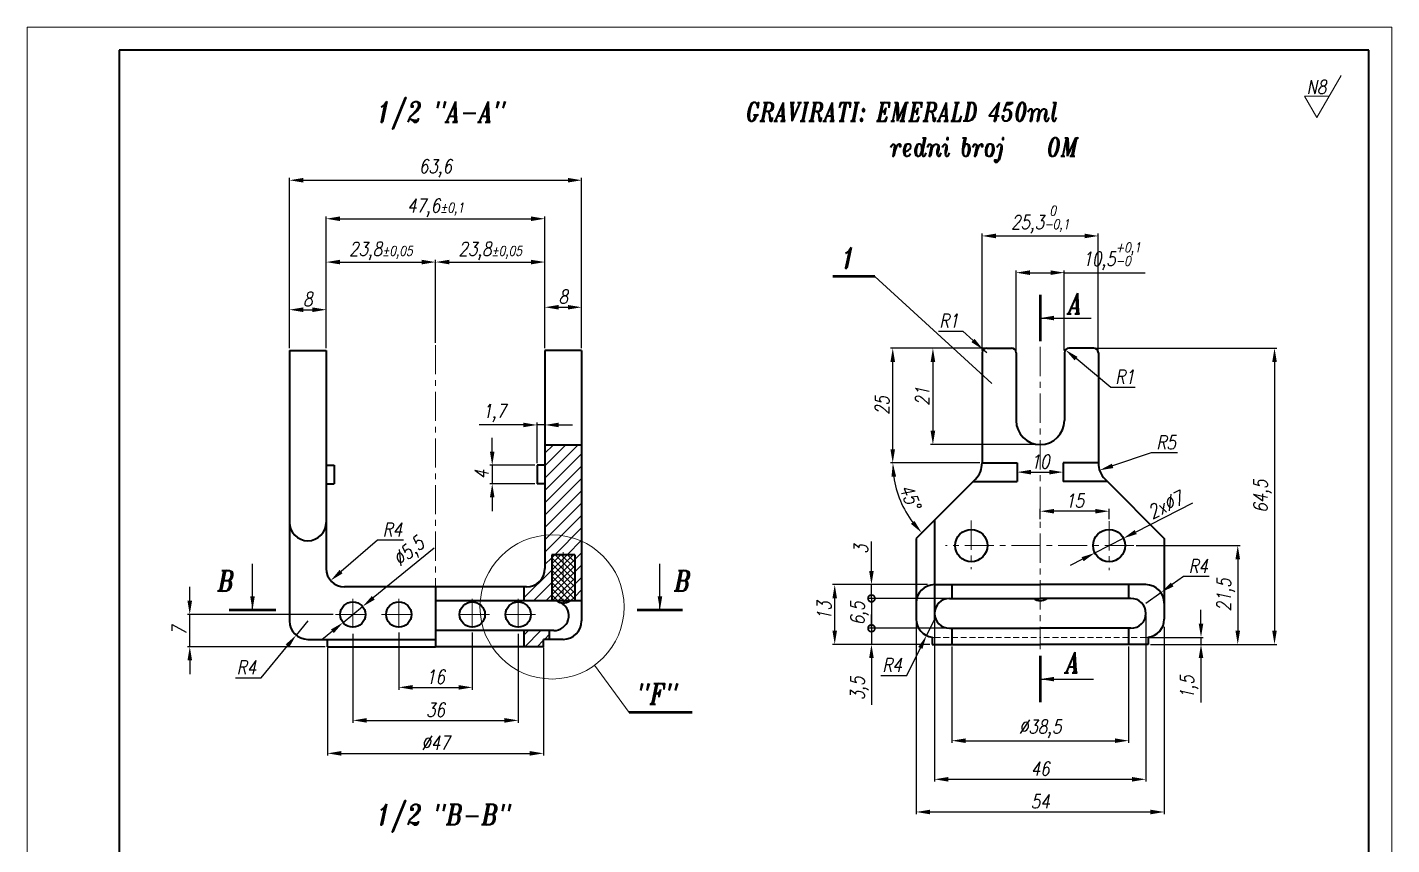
# Model space of a CAD drawing. Header units: millimetres. Extents: x 82 to 468, y 72 to 492.
# Drawn here: x 81.8 to 378.8, y 314 to 492 of the extents above; entities that cross this region are included whole.
import ezdxf

# ---------------------------------------------------------------- set-up
doc = ezdxf.new("R2010")
doc.units = ezdxf.units.MM
doc.header["$LTSCALE"] = 0.2
doc.linetypes.add('CENTER', pattern=[50.8, 31.75, -6.35, 6.35, -6.35])
doc.linetypes.add('HIDDEN', pattern=[9.525, 6.35, -3.175])
doc.layers.get('0').update_dxf_attribs({"lineweight": 15})
for name, color, linetype, lineweight in [('1', 1, 'CENTER', 15), ('2', 2, 'HIDDEN', 15), ('3', 3, 'Continuous', 35), ('4', 5, 'Continuous', 50), ('8', 252, 'Continuous', 15)]:
    doc.layers.add(name, color=color, linetype=linetype, lineweight=lineweight)
doc.styles.add('ITALICT', font='italict', dxfattribs={"width": 0.8, "height": 3})
doc.dimstyles.new('ISO-25', dxfattribs={"dimtxt": 3, "dimasz": 3, "dimexe": 0.5, "dimexo": 0.5, "dimgap": 0.8, "dimtad": 1, "dimtxsty": 'ITALICT', "dimcen": 2.5, "dimazin": 2, "dimtm": 1e-09, "dimtfac": 0.7, "dimtmove": 0, "dimatfit": 3, "dimfxl": 1, "dimarcsym": 0})
doc.dimstyles.new('ISO-25$4', dxfattribs={"dimtxt": 3, "dimasz": 3, "dimexe": 0.5, "dimexo": 0.5, "dimgap": 0.8, "dimtad": 1, "dimtoh": 1, "dimtxsty": 'ITALICT', "dimcen": 2.5, "dimazin": 2, "dimtm": 1e-09, "dimtfac": 0.7, "dimtmove": 0, "dimatfit": 3, "dimfxl": 1, "dimarcsym": 0})

# ---------------------------------------------------------------- blocks, each defined once
blk = doc.blocks.new('*D7')
at = {"color": 0, "lineweight": -2}
for p, q in [((170.69, 423.32), (170.69, 441.39)), ((173.69, 440.89), (191.49, 440.89)), ((194.49, 431.55), (194.49, 441.39))]:
    blk.add_line(p, q, dxfattribs=at)
at = {"color": 0}
for points in [[(173.69, 441.39), (173.69, 440.39), (170.69, 440.89)], [(191.49, 441.39), (191.49, 440.39), (194.49, 440.89)]]:
    blk.add_solid(points, dxfattribs=at)
at = {"layer": 'Defpoints', "color": 0}
for p in [(194.49, 440.89), (194.49, 431.05), (170.69, 422.82)]:
    blk.add_point(p, dxfattribs=at)
at = {"color": 0, "insert": (182.59, 443.3), "char_height": 3, "attachment_point": 5, "style": 'ITALICT'}
blk.add_mtext('23,8{\\H2.100000;±0,05}', dxfattribs=at)
blk = doc.blocks.new('*D6')
at = {"color": 0, "lineweight": -2}
for p, q in [((146.89, 422.13), (146.89, 441.39)), ((149.89, 440.89), (167.69, 440.89)), ((170.69, 423.32), (170.69, 441.39))]:
    blk.add_line(p, q, dxfattribs=at)
at = {"color": 0}
for points in [[(149.89, 441.39), (149.89, 440.39), (146.89, 440.89)], [(167.69, 441.39), (167.69, 440.39), (170.69, 440.89)]]:
    blk.add_solid(points, dxfattribs=at)
at = {"layer": 'Defpoints', "color": 0}
for p in [(170.69, 440.89), (170.69, 422.82), (146.89, 421.63)]:
    blk.add_point(p, dxfattribs=at)
at = {"color": 0, "insert": (158.79, 443.3), "char_height": 3, "attachment_point": 5, "style": 'ITALICT'}
blk.add_mtext('23,8{\\H2.100000;±0,05}', dxfattribs=at)
blk = doc.blocks.new('*D5')
at = {"color": 0, "lineweight": -2}
for p, q in [((138.89, 422.13), (138.89, 431.01)), ((146.89, 422.13), (146.89, 431.01)), ((141.89, 430.51), (143.89, 430.51))]:
    blk.add_line(p, q, dxfattribs=at)
at = {"color": 0}
for points in [[(141.89, 431.01), (141.89, 430.01), (138.89, 430.51)], [(143.89, 431.01), (143.89, 430.01), (146.89, 430.51)]]:
    blk.add_solid(points, dxfattribs=at)
at = {"layer": 'Defpoints', "color": 0}
for p in [(146.89, 430.51), (138.89, 421.63), (146.89, 421.63)]:
    blk.add_point(p, dxfattribs=at)
at = {"color": 0, "insert": (142.89, 432.81), "char_height": 3, "attachment_point": 5, "style": 'ITALICT'}
blk.add_mtext('8', dxfattribs=at)
blk = doc.blocks.new('*D4')
at = {"color": 0, "lineweight": -2}
for p, q in [((194.49, 422.13), (194.49, 431.55)), ((197.49, 431.05), (199.49, 431.05)), ((202.49, 422.13), (202.49, 431.55))]:
    blk.add_line(p, q, dxfattribs=at)
at = {"color": 0}
for points in [[(197.49, 431.55), (197.49, 430.55), (194.49, 431.05)], [(199.49, 431.55), (199.49, 430.55), (202.49, 431.05)]]:
    blk.add_solid(points, dxfattribs=at)
at = {"layer": 'Defpoints', "color": 0}
for p in [(202.49, 431.05), (194.49, 421.63), (202.49, 421.63)]:
    blk.add_point(p, dxfattribs=at)
at = {"color": 0, "insert": (198.49, 433.35), "char_height": 3, "attachment_point": 5, "style": 'ITALICT'}
blk.add_mtext('8', dxfattribs=at)
blk = doc.blocks.new('*D11')
at = {"color": 0, "lineweight": -2}
for p, q in [((277.81, 370.64), (257.08, 370.64)), ((257.58, 360.64), (257.58, 367.64)), ((278.31, 357.64), (257.08, 357.64))]:
    blk.add_line(p, q, dxfattribs=at)
at = {"color": 0}
for points in [[(257.08, 367.64), (258.08, 367.64), (257.58, 370.64)], [(257.08, 360.64), (258.08, 360.64), (257.58, 357.64)]]:
    blk.add_solid(points, dxfattribs=at)
at = {"layer": 'Defpoints', "color": 0}
for p in [(257.58, 370.64), (278.31, 370.64), (278.81, 357.64)]:
    blk.add_point(p, dxfattribs=at)
at = {"color": 0, "insert": (255.28, 364.94), "char_height": 3, "attachment_point": 5, "rotation": 90, "style": 'ITALICT'}
blk.add_mtext('13', dxfattribs=at)
blk = doc.blocks.new('*D10')
at = {"color": 0, "lineweight": -2}
for p, q in [((275.31, 362.64), (275.31, 320.63)), ((329.31, 361.44), (329.31, 320.63)), ((278.31, 321.13), (326.31, 321.13))]:
    blk.add_line(p, q, dxfattribs=at)
at = {"color": 0}
for points in [[(278.31, 321.63), (278.31, 320.63), (275.31, 321.13)], [(326.31, 321.63), (326.31, 320.63), (329.31, 321.13)]]:
    blk.add_solid(points, dxfattribs=at)
at = {"layer": 'Defpoints', "color": 0}
for p in [(275.31, 363.14), (329.31, 361.94), (329.31, 321.13)]:
    blk.add_point(p, dxfattribs=at)
at = {"color": 0, "insert": (302.31, 323.43), "char_height": 3, "attachment_point": 5, "style": 'ITALICT'}
blk.add_mtext('54', dxfattribs=at)
blk = doc.blocks.new('*D9')
at = {"color": 0, "lineweight": -2}
for p, q in [((290.16, 422.14), (278.45, 422.14)), ((278.95, 419.14), (278.95, 404.14)), ((301.81, 401.14), (278.45, 401.14))]:
    blk.add_line(p, q, dxfattribs=at)
at = {"color": 0}
for points in [[(278.45, 419.14), (279.45, 419.14), (278.95, 422.14)], [(278.45, 404.14), (279.45, 404.14), (278.95, 401.14)]]:
    blk.add_solid(points, dxfattribs=at)
at = {"layer": 'Defpoints', "color": 0}
for p in [(290.66, 422.14), (278.95, 401.14), (302.31, 401.14)]:
    blk.add_point(p, dxfattribs=at)
at = {"color": 0, "insert": (276.65, 411.64), "char_height": 3, "attachment_point": 5, "rotation": 90, "style": 'ITALICT'}
blk.add_mtext('21', dxfattribs=at)
blk = doc.blocks.new('*D8')
at = {"color": 0, "lineweight": -2}
for p, q in [((289.66, 421.64), (289.66, 447.08)), ((292.66, 446.58), (311.96, 446.58)), ((314.96, 421.64), (314.96, 447.08))]:
    blk.add_line(p, q, dxfattribs=at)
at = {"color": 0}
for points in [[(292.66, 447.08), (292.66, 446.08), (289.66, 446.58)], [(311.96, 447.08), (311.96, 446.08), (314.96, 446.58)]]:
    blk.add_solid(points, dxfattribs=at)
at = {"layer": 'Defpoints', "color": 0}
for p in [(314.96, 446.58), (289.66, 421.14), (314.96, 421.14)]:
    blk.add_point(p, dxfattribs=at)
at = {"color": 0, "insert": (302.31, 450.15), "char_height": 3, "attachment_point": 5, "style": 'ITALICT'}
blk.add_mtext('25,3{\\H2.100000;\\S 0^ -0,1;}', dxfattribs=at)
blk = doc.blocks.new('*D12')
at = {"color": 0, "lineweight": -2}
for p, q in [((297.06, 421.64), (297.06, 439.08)), ((300.06, 438.58), (304.56, 438.58)), ((307.56, 421.64), (307.56, 439.08)), ((307.56, 438.58), (325.15, 438.58))]:
    blk.add_line(p, q, dxfattribs=at)
at = {"color": 0}
for points in [[(300.06, 439.08), (300.06, 438.08), (297.06, 438.58)], [(304.56, 439.08), (304.56, 438.08), (307.56, 438.58)]]:
    blk.add_solid(points, dxfattribs=at)
at = {"layer": 'Defpoints', "color": 0}
for p in [(307.56, 438.58), (297.06, 421.14), (307.56, 421.14)]:
    blk.add_point(p, dxfattribs=at)
at = {"color": 0, "insert": (317.86, 442.15), "char_height": 3, "attachment_point": 5, "style": 'ITALICT'}
blk.add_mtext('10,5{\\H2.100000;\\S+0,1^ -0;}', dxfattribs=at)
blk = doc.blocks.new('*D13')
at = {"color": 0, "lineweight": -2}
for p, q in [((323.22, 379.14), (345.81, 379.14)), ((345.31, 376.14), (345.31, 360.64)), ((326.31, 357.64), (345.81, 357.64))]:
    blk.add_line(p, q, dxfattribs=at)
at = {"color": 0}
for points in [[(344.81, 376.14), (345.81, 376.14), (345.31, 379.14)], [(344.81, 360.64), (345.81, 360.64), (345.31, 357.64)]]:
    blk.add_solid(points, dxfattribs=at)
at = {"layer": 'Defpoints', "color": 0}
for p in [(322.72, 379.14), (325.81, 357.64), (345.31, 357.64)]:
    blk.add_point(p, dxfattribs=at)
at = {"color": 0, "insert": (342.73, 368.39), "char_height": 3, "attachment_point": 5, "rotation": 90, "style": 'ITALICT'}
blk.add_mtext('21,5', dxfattribs=at)
blk = doc.blocks.new('*D14')
at = {"color": 0, "lineweight": -2}
for p, q in [((335.44, 388.41), (323.1, 382.1)), ((314.2, 377.54), (320.43, 380.73)), ((311.53, 376.18), (308.86, 374.81))]:
    blk.add_line(p, q, dxfattribs=at)
at = {"color": 0}
for points in [[(322.87, 382.54), (323.33, 381.65), (320.43, 380.73)], [(311.3, 376.62), (311.76, 375.73), (314.2, 377.54)]]:
    blk.add_solid(points, dxfattribs=at)
at = {"layer": 'Defpoints', "color": 0}
for p in [(320.43, 380.73), (314.2, 377.54)]:
    blk.add_point(p, dxfattribs=at)
at = {"color": 0, "insert": (329.56, 387.98), "char_height": 3, "attachment_point": 5, "rotation": 27.0987, "style": 'ITALICT'}
blk.add_mtext('2x∅7', dxfattribs=at)
blk = doc.blocks.new('*D15')
at = {"color": 0, "lineweight": -2}
for p, q in [((302.31, 384.93), (302.31, 387.13)), ((314.31, 386.63), (305.31, 386.63)), ((317.31, 384.93), (317.31, 387.13))]:
    blk.add_line(p, q, dxfattribs=at)
at = {"color": 0}
for points in [[(305.31, 387.13), (305.31, 386.13), (302.31, 386.63)], [(314.31, 387.13), (314.31, 386.13), (317.31, 386.63)]]:
    blk.add_solid(points, dxfattribs=at)
at = {"layer": 'Defpoints', "color": 0}
for p in [(302.31, 386.63), (302.31, 384.43), (317.31, 384.43)]:
    blk.add_point(p, dxfattribs=at)
at = {"color": 0, "insert": (309.81, 388.93), "char_height": 3, "attachment_point": 5, "style": 'ITALICT'}
blk.add_mtext('15', dxfattribs=at)
blk = doc.blocks.new('_DotSmall')
at = {"color": 0, "linetype": 'ByBlock', "const_width": 0.5}
blk.add_lwpolyline([(-0.0625, 0, 1), (0.0625, 0, 1)], format="xyb", close=True, dxfattribs=at)
blk = doc.blocks.new('*D16')
at = {"color": 0, "lineweight": -2}
for p, q in [((265.58, 361.14), (265.58, 364.14)), ((282.56, 361.14), (265.08, 361.14)), ((265.58, 361.14), (265.58, 357.64)), ((278.31, 357.64), (265.08, 357.64)), ((265.58, 354.64), (265.58, 344.44))]:
    blk.add_line(p, q, dxfattribs=at)
at = {"color": 0}
blk.add_solid([(265.08, 354.64), (266.08, 354.64), (265.58, 357.64)], dxfattribs=at)
at = {"layer": 'Defpoints', "color": 0}
for p in [(283.06, 361.14), (265.58, 357.64), (278.81, 357.64)]:
    blk.add_point(p, dxfattribs=at)
at = {"color": 0, "lineweight": -2, "xscale": 3, "yscale": 3, "zscale": 3, "rotation": 270}
blk.add_blockref('_DotSmall', (265.58, 361.14), dxfattribs=at)
at = {"color": 0, "insert": (263, 348.04), "char_height": 3, "attachment_point": 5, "rotation": 90, "style": 'ITALICT'}
blk.add_mtext('3,5', dxfattribs=at)
blk = doc.blocks.new('*D17')
at = {"color": 0, "lineweight": -2}
for p, q in [((265.58, 373.64), (265.58, 380.07)), ((277.81, 370.64), (265.08, 370.64)), ((265.58, 367.64), (265.58, 370.64)), ((282.56, 367.64), (265.08, 367.64)), ((265.58, 367.64), (265.58, 364.64))]:
    blk.add_line(p, q, dxfattribs=at)
at = {"color": 0}
blk.add_solid([(265.08, 373.64), (266.08, 373.64), (265.58, 370.64)], dxfattribs=at)
at = {"layer": 'Defpoints', "color": 0}
for p in [(265.58, 370.64), (278.31, 370.64), (283.06, 367.64)]:
    blk.add_point(p, dxfattribs=at)
at = {"color": 0, "lineweight": -2, "xscale": 3, "yscale": 3, "zscale": 3, "rotation": 90}
blk.add_blockref('_DotSmall', (265.58, 367.64), dxfattribs=at)
at = {"color": 0, "insert": (263.28, 378.35), "char_height": 3, "attachment_point": 5, "rotation": 90, "style": 'ITALICT'}
blk.add_mtext('3', dxfattribs=at)
blk = doc.blocks.new('*D18')
at = {"color": 0, "lineweight": -2}
for p, q in [((279.31, 363.89), (279.31, 327.75)), ((325.31, 363.89), (325.31, 327.75)), ((282.31, 328.25), (322.31, 328.25))]:
    blk.add_line(p, q, dxfattribs=at)
at = {"color": 0}
for points in [[(282.31, 328.75), (282.31, 327.75), (279.31, 328.25)], [(322.31, 328.75), (322.31, 327.75), (325.31, 328.25)]]:
    blk.add_solid(points, dxfattribs=at)
at = {"layer": 'Defpoints', "color": 0}
for p in [(279.31, 364.39), (325.31, 364.39), (325.31, 328.25)]:
    blk.add_point(p, dxfattribs=at)
at = {"color": 0, "insert": (302.31, 330.55), "char_height": 3, "attachment_point": 5, "style": 'ITALICT'}
blk.add_mtext('46', dxfattribs=at)
blk = doc.blocks.new('*D19')
at = {"color": 0, "lineweight": -2}
for p, q in [((283.06, 357.14), (283.06, 336.16)), ((321.56, 357.14), (321.56, 336.16)), ((286.06, 336.66), (318.56, 336.66))]:
    blk.add_line(p, q, dxfattribs=at)
at = {"color": 0}
for points in [[(286.06, 337.16), (286.06, 336.16), (283.06, 336.66)], [(318.56, 337.16), (318.56, 336.16), (321.56, 336.66)]]:
    blk.add_solid(points, dxfattribs=at)
at = {"layer": 'Defpoints', "color": 0}
for p in [(283.06, 357.64), (321.56, 357.64), (321.56, 336.66)]:
    blk.add_point(p, dxfattribs=at)
at = {"color": 0, "insert": (302.31, 339.25), "char_height": 3, "attachment_point": 5, "style": 'ITALICT'}
blk.add_mtext('%%C38,5', dxfattribs=at)
blk = doc.blocks.new('*D24')
at = {"color": 0, "lineweight": -2}
for p, q in [((147.19, 356.93), (147.19, 333.4)), ((194.19, 356.93), (194.19, 333.4)), ((150.19, 333.9), (191.19, 333.9))]:
    blk.add_line(p, q, dxfattribs=at)
at = {"color": 0}
for points in [[(150.19, 334.4), (150.19, 333.4), (147.19, 333.9)], [(191.19, 334.4), (191.19, 333.4), (194.19, 333.9)]]:
    blk.add_solid(points, dxfattribs=at)
at = {"layer": 'Defpoints', "color": 0}
for p in [(147.19, 357.43), (194.19, 357.43), (194.19, 333.9)]:
    blk.add_point(p, dxfattribs=at)
at = {"color": 0, "insert": (170.69, 336.2), "char_height": 3, "attachment_point": 5, "style": 'ITALICT'}
blk.add_mtext('%%C47', dxfattribs=at)
blk = doc.blocks.new('*D33')
at = {"color": 0, "lineweight": -2}
for p, q in [((290.16, 422.14), (269.71, 422.14)), ((270.21, 400.14), (270.21, 419.14)), ((289.16, 397.14), (269.71, 397.14))]:
    blk.add_line(p, q, dxfattribs=at)
at = {"color": 0}
for points in [[(269.71, 419.14), (270.71, 419.14), (270.21, 422.14)], [(269.71, 400.14), (270.71, 400.14), (270.21, 397.14)]]:
    blk.add_solid(points, dxfattribs=at)
at = {"layer": 'Defpoints', "color": 0}
for p in [(270.21, 422.14), (290.66, 422.14), (289.66, 397.14)]:
    blk.add_point(p, dxfattribs=at)
at = {"color": 0, "insert": (267.91, 409.64), "char_height": 3, "attachment_point": 5, "rotation": 90, "style": 'ITALICT'}
blk.add_mtext('25', dxfattribs=at)
blk = doc.blocks.new('*D34')
at = {"color": 0, "lineweight": -2}
blk.add_line((289.16, 397.14), (269.73, 397.14), dxfattribs=at)
blk.add_arc((291.74, 397.14), 21.51, 187.9989, 217.0011, dxfattribs=at)
at = {"color": 0}
for points in [[(269.94, 394.11), (270.94, 394.18), (270.23, 397.14)], [(274.94, 384.52), (274.18, 383.87), (276.53, 381.93)]]:
    blk.add_solid(points, dxfattribs=at)
at = {"layer": 'Defpoints', "color": 0}
for p in [(289.66, 397.14), (294.26, 397.14), (288.2, 393.6), (270.96, 391.57), (275.31, 380.72)]:
    blk.add_point(p, dxfattribs=at)
at = {"color": 0, "insert": (273.99, 389.79), "char_height": 3, "attachment_point": 5, "rotation": 292.5, "style": 'ITALICT'}
blk.add_mtext('45°', dxfattribs=at)
blk = doc.blocks.new('*D35')
at = {"color": 0, "lineweight": -2}
for p, q in [((314.46, 422.14), (353.81, 422.14)), ((353.31, 419.14), (353.31, 360.64)), ((326.31, 357.64), (353.81, 357.64))]:
    blk.add_line(p, q, dxfattribs=at)
at = {"color": 0}
for points in [[(352.81, 419.14), (353.81, 419.14), (353.31, 422.14)], [(352.81, 360.64), (353.81, 360.64), (353.31, 357.64)]]:
    blk.add_solid(points, dxfattribs=at)
at = {"layer": 'Defpoints', "color": 0}
for p in [(313.96, 422.14), (325.81, 357.64), (353.31, 357.64)]:
    blk.add_point(p, dxfattribs=at)
at = {"color": 0, "insert": (350.73, 389.89), "char_height": 3, "attachment_point": 5, "rotation": 90, "style": 'ITALICT'}
blk.add_mtext('64,5', dxfattribs=at)
blk = doc.blocks.new('*D36')
at = {"color": 0, "lineweight": -2}
for p, q in [((326.47, 399.31), (318.07, 396.5)), ((332.18, 399.31), (326.47, 399.31))]:
    blk.add_line(p, q, dxfattribs=at)
at = {"color": 0}
blk.add_solid([(317.91, 396.98), (318.23, 396.03), (315.22, 395.55)], dxfattribs=at)
at = {"layer": 'Defpoints', "color": 0}
for p in [(315.22, 395.55), (319.96, 397.14)]:
    blk.add_point(p, dxfattribs=at)
at = {"color": 0, "insert": (329.72, 401.61), "char_height": 3, "attachment_point": 5, "style": 'ITALICT'}
blk.add_mtext('R5', dxfattribs=at)
blk = doc.blocks.new('*D37')
at = {"color": 0, "lineweight": -2}
for p, q in [((280.2, 425.81), (285.45, 425.81)), ((285.45, 425.81), (287.69, 423.81)), ((290.66, 421.14), (289.92, 421.8))]:
    blk.add_line(p, q, dxfattribs=at)
at = {"color": 0}
blk.add_solid([(288.02, 424.18), (287.35, 423.44), (289.92, 421.8)], dxfattribs=at)
at = {"layer": 'Defpoints', "color": 0}
for p in [(289.92, 421.8), (290.66, 421.14)]:
    blk.add_point(p, dxfattribs=at)
at = {"color": 0, "insert": (282.43, 428.11), "char_height": 3, "attachment_point": 5, "style": 'ITALICT'}
blk.add_mtext('R1', dxfattribs=at)
blk = doc.blocks.new('*D39')
at = {"color": 0, "lineweight": -2}
for p, q in [((282.56, 367.64), (265.08, 367.64)), ((265.58, 367.64), (265.58, 361.14)), ((282.56, 361.14), (265.08, 361.14))]:
    blk.add_line(p, q, dxfattribs=at)
at = {"layer": 'Defpoints', "color": 0}
for p in [(283.06, 367.64), (265.58, 361.14), (283.06, 361.14)]:
    blk.add_point(p, dxfattribs=at)
at = {"color": 0, "lineweight": -2, "xscale": 3, "yscale": 3, "zscale": 3}
for p, rotation in [((265.58, 367.64), 90), ((265.58, 361.14), 270)]:
    blk.add_blockref('_DotSmall', p, dxfattribs=dict(at, rotation=rotation))
at = {"color": 0, "insert": (263, 364.39), "char_height": 3, "attachment_point": 5, "rotation": 90, "style": 'ITALICT'}
blk.add_mtext('6,5', dxfattribs=at)
blk = doc.blocks.new('*D40')
at = {"color": 0, "lineweight": -2}
for p, q in [((337.31, 362.14), (337.31, 365.14)), ((325.81, 359.14), (337.81, 359.14)), ((326.31, 357.64), (337.81, 357.64)), ((337.31, 359.14), (337.31, 357.64)), ((337.31, 354.64), (337.31, 345.01))]:
    blk.add_line(p, q, dxfattribs=at)
at = {"color": 0}
for points in [[(336.81, 362.14), (337.81, 362.14), (337.31, 359.14)], [(336.81, 354.64), (337.81, 354.64), (337.31, 357.64)]]:
    blk.add_solid(points, dxfattribs=at)
at = {"layer": 'Defpoints', "color": 0}
for p in [(325.31, 359.14), (325.81, 357.64), (337.31, 357.64)]:
    blk.add_point(p, dxfattribs=at)
at = {"color": 0, "insert": (334.73, 348.32), "char_height": 3, "attachment_point": 5, "rotation": 90, "style": 'ITALICT'}
blk.add_mtext('1,5', dxfattribs=at)
blk = doc.blocks.new('*D41')
at = {"color": 0, "lineweight": -2}
for p, q in [((333.5, 372.38), (331.04, 370.66)), ((339.1, 372.38), (333.5, 372.38)), ((325.31, 366.64), (328.59, 368.94))]:
    blk.add_line(p, q, dxfattribs=at)
at = {"color": 0}
blk.add_solid([(330.75, 371.07), (331.33, 370.25), (328.59, 368.94)], dxfattribs=at)
at = {"layer": 'Defpoints', "color": 0}
for p in [(328.59, 368.94), (325.31, 366.64)]:
    blk.add_point(p, dxfattribs=at)
at = {"color": 0, "insert": (336.7, 374.68), "char_height": 3, "attachment_point": 5, "style": 'ITALICT'}
blk.add_mtext('R4', dxfattribs=at)
blk = doc.blocks.new('*D42')
at = {"color": 0, "lineweight": -2}
blk.add_line((300.31, 395.14), (304.31, 395.14), dxfattribs=at)
at = {"color": 0}
for points in [[(300.31, 395.64), (300.31, 394.64), (297.31, 395.14)], [(304.31, 395.64), (304.31, 394.64), (307.31, 395.14)]]:
    blk.add_solid(points, dxfattribs=at)
at = {"layer": 'Defpoints', "color": 0}
for p in [(297.31, 395.14), (307.31, 395.14), (307.31, 395.14)]:
    blk.add_point(p, dxfattribs=at)
at = {"color": 0, "insert": (302.31, 397.44), "char_height": 3, "attachment_point": 5, "style": 'ITALICT'}
blk.add_mtext('10', dxfattribs=at)
blk = doc.blocks.new('*D43')
at = {"color": 0, "lineweight": -2}
for p, q in [((146.89, 422.13), (146.89, 450.82)), ((149.89, 450.32), (191.49, 450.32)), ((194.49, 422.13), (194.49, 450.82))]:
    blk.add_line(p, q, dxfattribs=at)
at = {"color": 0}
for points in [[(149.89, 450.82), (149.89, 449.82), (146.89, 450.32)], [(191.49, 450.82), (191.49, 449.82), (194.49, 450.32)]]:
    blk.add_solid(points, dxfattribs=at)
at = {"layer": 'Defpoints', "color": 0}
for p in [(194.49, 450.32), (146.89, 421.63), (194.49, 421.63)]:
    blk.add_point(p, dxfattribs=at)
at = {"color": 0, "insert": (170.69, 452.73), "char_height": 3, "attachment_point": 5, "style": 'ITALICT'}
blk.add_mtext('47,6{\\H2.100000;±0,1}', dxfattribs=at)
blk = doc.blocks.new('*D44')
at = {"color": 0, "lineweight": -2}
for p, q in [((138.89, 422.13), (138.89, 459.21)), ((141.89, 458.71), (199.49, 458.71)), ((202.49, 422.13), (202.49, 459.21))]:
    blk.add_line(p, q, dxfattribs=at)
at = {"color": 0}
for points in [[(141.89, 459.21), (141.89, 458.21), (138.89, 458.71)], [(199.49, 459.21), (199.49, 458.21), (202.49, 458.71)]]:
    blk.add_solid(points, dxfattribs=at)
at = {"layer": 'Defpoints', "color": 0}
for p in [(202.49, 458.71), (138.89, 421.63), (202.49, 421.63)]:
    blk.add_point(p, dxfattribs=at)
at = {"color": 0, "insert": (170.69, 461.3), "char_height": 3, "attachment_point": 5, "style": 'ITALICT'}
blk.add_mtext('63,6', dxfattribs=at)
blk = doc.blocks.new('*D45')
at = {"color": 0, "lineweight": -2}
for p, q in [((183.03, 399.63), (183.03, 402.63)), ((192.29, 396.63), (182.53, 396.63)), ((183.03, 396.63), (183.03, 392.63)), ((192.29, 392.63), (182.53, 392.63)), ((183.03, 389.63), (183.03, 386.63))]:
    blk.add_line(p, q, dxfattribs=at)
at = {"color": 0}
for points in [[(182.53, 399.63), (183.53, 399.63), (183.03, 396.63)], [(182.53, 389.63), (183.53, 389.63), (183.03, 392.63)]]:
    blk.add_solid(points, dxfattribs=at)
at = {"layer": 'Defpoints', "color": 0}
for p in [(192.79, 396.63), (183.03, 392.63), (192.79, 392.63)]:
    blk.add_point(p, dxfattribs=at)
at = {"color": 0, "insert": (180.73, 394.63), "char_height": 3, "attachment_point": 5, "rotation": 90, "style": 'ITALICT'}
blk.add_mtext('4', dxfattribs=at)
blk = doc.blocks.new('*D46')
at = {"color": 0, "lineweight": -2}
for p, q in [((189.79, 405.42), (180.16, 405.42)), ((192.79, 397.13), (192.79, 405.92)), ((194.49, 405.42), (192.79, 405.42)), ((194.49, 397.13), (194.49, 405.92)), ((197.49, 405.42), (200.49, 405.42))]:
    blk.add_line(p, q, dxfattribs=at)
at = {"color": 0}
for points in [[(189.79, 405.92), (189.79, 404.92), (192.79, 405.42)], [(197.49, 405.92), (197.49, 404.92), (194.49, 405.42)]]:
    blk.add_solid(points, dxfattribs=at)
at = {"layer": 'Defpoints', "color": 0}
for p in [(194.49, 405.42), (192.79, 396.63), (194.49, 396.63)]:
    blk.add_point(p, dxfattribs=at)
at = {"color": 0, "insert": (183.48, 408.01), "char_height": 3, "attachment_point": 5, "style": 'ITALICT'}
blk.add_mtext('1,7', dxfattribs=at)
blk = doc.blocks.new('*D47')
at = {"color": 0, "lineweight": -2}
for p, q in [((158.09, 380.32), (150.13, 373.48)), ((163.69, 380.32), (158.09, 380.32))]:
    blk.add_line(p, q, dxfattribs=at)
at = {"color": 0}
blk.add_solid([(149.81, 373.86), (150.46, 373.1), (147.86, 371.52)], dxfattribs=at)
at = {"layer": 'Defpoints', "color": 0}
for p in [(147.86, 371.52), (150.89, 374.13)]:
    blk.add_point(p, dxfattribs=at)
at = {"color": 0, "insert": (161.29, 382.62), "char_height": 3, "attachment_point": 5, "style": 'ITALICT'}
blk.add_mtext('R4', dxfattribs=at)
blk = doc.blocks.new('*D48')
at = {"color": 0, "lineweight": -2}
for p, q in [((142.89, 362.73), (140.35, 359.64)), ((132.71, 350.32), (138.45, 357.32)), ((127.11, 350.32), (132.71, 350.32))]:
    blk.add_line(p, q, dxfattribs=at)
at = {"color": 0}
blk.add_solid([(138.06, 357.64), (138.84, 357), (140.35, 359.64)], dxfattribs=at)
at = {"layer": 'Defpoints', "color": 0}
for p in [(142.89, 362.73), (140.35, 359.64)]:
    blk.add_point(p, dxfattribs=at)
at = {"color": 0, "insert": (129.51, 352.62), "char_height": 3, "attachment_point": 5, "style": 'ITALICT'}
blk.add_mtext('R4', dxfattribs=at)
blk = doc.blocks.new('*D49')
at = {"color": 0, "lineweight": -2}
for p, q in [((117.19, 367.13), (117.19, 370.13)), ((148.41, 364.13), (116.69, 364.13)), ((117.19, 357.13), (117.19, 364.13)), ((146.69, 357.13), (116.69, 357.13)), ((117.19, 354.13), (117.19, 351.13))]:
    blk.add_line(p, q, dxfattribs=at)
at = {"color": 0}
for points in [[(116.69, 367.13), (117.69, 367.13), (117.19, 364.13)], [(116.69, 354.13), (117.69, 354.13), (117.19, 357.13)]]:
    blk.add_solid(points, dxfattribs=at)
at = {"layer": 'Defpoints', "color": 0}
for p in [(117.19, 364.13), (148.91, 364.13), (147.19, 357.13)]:
    blk.add_point(p, dxfattribs=at)
at = {"color": 0, "insert": (114.89, 360.63), "char_height": 3, "attachment_point": 5, "rotation": 90, "style": 'ITALICT'}
blk.add_mtext('7', dxfattribs=at)
blk = doc.blocks.new('*D50')
at = {"color": 0, "lineweight": -2}
for p, q in [((162.69, 360.19), (162.69, 347.77)), ((178.69, 360.19), (178.69, 347.77)), ((165.69, 348.27), (175.69, 348.27))]:
    blk.add_line(p, q, dxfattribs=at)
at = {"color": 0}
for points in [[(165.69, 348.77), (165.69, 347.77), (162.69, 348.27)], [(175.69, 348.77), (175.69, 347.77), (178.69, 348.27)]]:
    blk.add_solid(points, dxfattribs=at)
at = {"layer": 'Defpoints', "color": 0}
for p in [(162.69, 360.69), (178.69, 360.69), (178.69, 348.27)]:
    blk.add_point(p, dxfattribs=at)
at = {"color": 0, "insert": (170.69, 350.57), "char_height": 3, "attachment_point": 5, "style": 'ITALICT'}
blk.add_mtext('16', dxfattribs=at)
blk = doc.blocks.new('*D51')
at = {"color": 0, "lineweight": -2}
for p, q in [((152.69, 359.9), (152.69, 340.58)), ((188.69, 359.9), (188.69, 340.58)), ((155.69, 341.08), (185.69, 341.08))]:
    blk.add_line(p, q, dxfattribs=at)
at = {"color": 0}
for points in [[(155.69, 341.58), (155.69, 340.58), (152.69, 341.08)], [(185.69, 341.58), (185.69, 340.58), (188.69, 341.08)]]:
    blk.add_solid(points, dxfattribs=at)
at = {"layer": 'Defpoints', "color": 0}
for p in [(152.69, 360.4), (188.69, 360.4), (188.69, 341.08)]:
    blk.add_point(p, dxfattribs=at)
at = {"color": 0, "insert": (170.69, 343.38), "char_height": 3, "attachment_point": 5, "style": 'ITALICT'}
blk.add_mtext('36', dxfattribs=at)
blk = doc.blocks.new('*D52')
at = {"color": 0, "lineweight": -2}
for p, q in [((170.38, 378.6), (157.14, 367.77)), ((150.56, 362.39), (154.82, 365.87)), ((148.24, 360.49), (145.92, 358.59))]:
    blk.add_line(p, q, dxfattribs=at)
at = {"color": 0}
for points in [[(156.82, 368.16), (157.46, 367.38), (154.82, 365.87)], [(147.92, 360.88), (148.56, 360.1), (150.56, 362.39)]]:
    blk.add_solid(points, dxfattribs=at)
at = {"layer": 'Defpoints', "color": 0}
for p in [(154.82, 365.87), (150.56, 362.39)]:
    blk.add_point(p, dxfattribs=at)
at = {"color": 0, "insert": (165.07, 377.59), "char_height": 3, "attachment_point": 5, "rotation": 39.275, "style": 'ITALICT'}
blk.add_mtext('∅5,5', dxfattribs=at)
blk = doc.blocks.new('*D71')
at = {"color": 0, "lineweight": -2}
for p, q in [((279.31, 363.14), (277.55, 359.55)), ((273.25, 350.84), (276.22, 356.86)), ((267.65, 350.84), (273.25, 350.84))]:
    blk.add_line(p, q, dxfattribs=at)
at = {"color": 0}
blk.add_solid([(275.77, 357.08), (276.67, 356.64), (277.55, 359.55)], dxfattribs=at)
at = {"layer": 'Defpoints', "color": 0}
for p in [(279.31, 363.14), (277.55, 359.55)]:
    blk.add_point(p, dxfattribs=at)
at = {"color": 0, "insert": (270.05, 353.14), "char_height": 3, "attachment_point": 5, "style": 'ITALICT'}
blk.add_mtext('R4', dxfattribs=at)
blk = doc.blocks.new('*D72')
at = {"color": 0, "lineweight": -2}
for p, q in [((317.7, 413.59), (310.11, 419.86)), ((322.96, 413.59), (317.7, 413.59))]:
    blk.add_line(p, q, dxfattribs=at)
at = {"color": 0}
blk.add_solid([(310.42, 420.25), (309.79, 419.48), (307.79, 421.77)], dxfattribs=at)
at = {"layer": 'Defpoints', "color": 0}
for p in [(307.79, 421.77), (308.56, 421.14)]:
    blk.add_point(p, dxfattribs=at)
at = {"color": 0, "insert": (320.73, 415.89), "char_height": 3, "attachment_point": 5, "style": 'ITALICT'}
blk.add_mtext('R1', dxfattribs=at)

msp = doc.modelspace()

# ---------------------------------------------------------------- hatches: boundary and pattern name
at = {"layer": '8'}
h = msp.add_hatch(dxfattribs=at)
h.set_pattern_fill('ANSI31', color=256, scale=0.6, style=0)
h.paths.add_polyline_path([(202.49, 401.03), (194.49, 401.03), (194.49, 381.383, -0.1314125), (202.49, 380.077)])
h.paths.add_polyline_path([(195.99, 377.13), (200.99, 377.13), (200.99, 367.13), (202.49, 367.13), (202.49, 380.077, 0.1314125), (194.49, 381.383), (194.49, 374.13, -0.4142136), (190.49, 370.13), (189.94, 370.13), (189.94, 367.13), (195.99, 367.13)])
h.paths.add_polyline_path([(195.49, 360.63), (189.94, 360.63), (189.94, 357.13), (194.19, 357.13), (194.19, 358.73), (195.49, 358.73)])
h = msp.add_hatch(dxfattribs=at)
h.set_pattern_fill('ANSI37', color=256, scale=0.3, style=0)
h.paths.add_polyline_path([(198.49, 377.13), (195.99, 377.13), (195.99, 367.13), (198.49, 367.13)])
h.paths.add_polyline_path([(200.99, 377.13), (198.49, 377.13), (198.49, 367.13), (200.99, 367.13)])
h.paths.add_polyline_path([(199.904, 367.13), (198.49, 367.13), (198.49, 366.63, 0.1715729)])
h.paths.add_polyline_path([(198.49, 367.13), (197.076, 367.13, 0.1715729), (198.49, 366.63)])

# ---------------------------------------------------------------- linework, layer by layer
for p, q in [((378.823, 492.02), (81.823, 492.02)), ((81.823, 492.02), (81.823, 72.02)), ((378.823, 72.02), (378.823, 492.02)), ((362.531, 472.366), (367.797, 481.487)), ((365.198, 476.986), (359.864, 476.986)), ((359.864, 476.986), (362.531, 472.366)), ((266.296, 437.725), (291.786, 414.476)), ((212.866, 342.787), (205.312, 353.113))]:
    msp.add_line(p, q)
msp.add_circle((196.05, 365.774), 15.687)
at = {"layer": '1'}
for p, q in [((170.69, 422.819), (170.69, 370.13)), ((302.314, 422.401), (302.314, 356.616)), ((287.314, 384.592), (287.314, 374.013)), ((317.314, 384.431), (317.314, 373.77)), ((198.49, 377.694), (198.49, 366.081)), ((322.721, 379.137), (281.682, 379.137)), ((152.69, 367.574), (152.69, 360.402)), ((162.69, 367.574), (162.69, 360.691)), ((178.69, 367.574), (178.69, 360.691)), ((188.69, 367.574), (188.69, 360.402)), ((148.913, 364.13), (156.435, 364.13)), ((158.923, 364.13), (166.444, 364.13)), ((182.458, 364.13), (174.936, 364.13)), ((192.467, 364.13), (184.946, 364.13))]:
    msp.add_line(p, q, dxfattribs=at)
at = {"layer": '2'}
for p in [(279.314, 359.137), (325.314, 359.137)]:
    msp.add_line(p, (302.314, 359.137), dxfattribs=at)
for centre, start, end in [((279.314, 363.137), 262.81924, 270), ((325.314, 363.137), 270, 277.18076)]:
    msp.add_arc(centre, 4, start, end, dxfattribs=at)
at = {"layer": '3'}
for p, q in [((101.823, 487.02), (101.823, 77.02)), ((373.823, 487.02), (101.823, 487.02)), ((373.823, 77.02), (373.823, 487.02)), ((290.664, 422.137), (296.064, 422.137)), ((313.964, 422.137), (308.564, 422.137)), ((138.89, 421.63), (146.89, 421.63)), ((138.89, 421.63), (138.89, 362.73)), ((146.89, 421.63), (146.89, 374.13)), ((202.49, 421.63), (194.49, 421.63)), ((194.49, 421.63), (194.49, 374.13)), ((202.49, 421.63), (202.49, 362.73)), ((289.664, 421.137), (289.664, 397.137)), ((297.064, 421.137), (297.064, 406.387)), ((307.564, 421.137), (307.564, 406.387)), ((314.964, 421.137), (314.964, 397.137)), ((202.49, 401.03), (194.49, 401.03)), ((146.89, 396.63), (148.59, 396.63)), ((148.59, 396.63), (148.59, 392.63)), ((192.79, 396.63), (192.79, 392.63)), ((194.49, 396.63), (192.79, 396.63)), ((289.664, 397.137), (297.314, 397.137)), ((297.314, 397.137), (297.314, 393.137)), ((307.314, 397.137), (307.314, 393.137)), ((314.964, 397.137), (307.314, 397.137)), ((146.89, 392.63), (148.59, 392.63)), ((194.49, 392.63), (192.79, 392.63)), ((288.2, 393.601), (275.314, 380.716)), ((287.735, 393.137), (297.314, 393.137)), ((316.893, 393.137), (307.314, 393.137)), ((316.429, 393.601), (329.314, 380.716)), ((279.314, 384.716), (279.314, 363.137)), ((275.314, 380.716), (275.314, 363.137)), ((329.314, 380.716), (329.314, 363.137)), ((200.99, 377.13), (195.99, 377.13)), ((195.99, 377.13), (195.99, 367.13)), ((200.99, 377.13), (200.99, 367.13)), ((190.49, 370.13), (150.89, 370.13)), ((170.69, 370.13), (170.69, 357.13)), ((189.94, 370.13), (189.94, 367.13)), ((279.314, 370.637), (302.314, 370.637)), ((283.064, 370.637), (283.064, 367.637)), ((325.314, 370.637), (302.314, 370.637)), ((321.564, 370.637), (321.564, 367.637)), ((202.49, 367.13), (170.69, 367.13)), ((282.564, 367.637), (302.314, 367.637)), ((322.064, 367.637), (302.314, 367.637)), ((196.44, 360.63), (170.69, 360.63)), ((189.94, 360.63), (189.94, 357.13)), ((195.49, 358.73), (195.49, 360.63)), ((282.564, 361.137), (302.314, 361.137)), ((283.064, 361.137), (283.064, 357.637)), ((322.064, 361.137), (302.314, 361.137)), ((321.564, 361.137), (321.564, 357.637)), ((142.89, 358.73), (170.69, 358.73)), ((147.19, 357.13), (147.19, 358.73)), ((147.19, 357.13), (170.69, 357.13)), ((194.19, 357.13), (170.69, 357.13)), ((198.49, 358.73), (194.19, 358.73)), ((194.19, 357.13), (194.19, 358.73)), ((278.814, 359.168), (278.814, 357.637)), ((278.814, 357.637), (302.314, 357.637)), ((325.814, 357.637), (302.314, 357.637)), ((325.814, 359.168), (325.814, 357.637))]:
    msp.add_line(p, q, dxfattribs=at)
for centre, radius in [((287.314, 379.137), 3.5), ((317.314, 379.137), 3.5), ((152.69, 364.13), 2.75), ((162.69, 364.13), 2.75), ((178.69, 364.13), 2.75), ((188.69, 364.13), 2.75)]:
    msp.add_circle(centre, radius, dxfattribs=at)
for centre, radius, start, end in [((290.664, 421.137), 1, 90, 180), ((296.064, 421.137), 1, 0, 90), ((308.564, 421.137), 1, 90, 180), ((313.964, 421.137), 1, 0, 90), ((302.314, 406.387), 5.25, 180, 0), ((284.664, 397.137), 5, 315, 0), ((319.964, 397.137), 5, 180, 225), ((142.89, 384.209), 4, 180, 0), ((150.89, 374.13), 4, 180, 270), ((190.49, 374.13), 4, 270, 0), ((279.314, 366.637), 4, 90, 180), ((325.314, 366.637), 4, 0, 90), ((196.44, 363.88), 3.25, 76.60798, 90), ((196.44, 363.88), 3.25, 270, 58.80476), ((198.49, 368.88), 2.25, 231.05756, 308.94244), ((282.564, 364.387), 3.25, 90, 270), ((302.314, 369.387), 2.25, 231.05756, 308.94244), ((322.064, 364.387), 3.25, 270, 90), ((142.89, 362.73), 4, 180, 270), ((198.49, 362.73), 4, 270, 0), ((279.314, 363.137), 4, 180, 262.81924), ((325.314, 363.137), 4, 277.18076, 0)]:
    msp.add_arc(centre, radius, start, end, dxfattribs=at)
at = {"layer": '4'}
for p, q in [((266.296, 437.725), (257.166, 437.725)), ((302.314, 433.74), (302.314, 423.65)), ((135.893, 365.08), (125.803, 365.08)), ((224.48, 365.08), (214.59, 365.08)), ((302.314, 355.108), (302.314, 345.018)), ((226.557, 342.787), (212.866, 342.787))]:
    msp.add_line(p, q, dxfattribs=at)

# ---------------------------------------------------------------- texts
at = {"style": 'ITALICT', "width": 0.8}
for s, height, p in [('N8', 3, (360.267, 477.503)), ('1/2 "A-A"', 4.5, (157.74, 471.378)), ('GRAVIRATI: EMERALD 450ml', 4, (238.259, 471.608)), ('redni broj   OM', 4, (269.659, 463.929)), ('1', 4.5, (258.84, 439.55)), ('A', 4.5, (308.423, 429.585)), ('B', 4.5, (123.247, 369.199)), ('B', 4.5, (222.634, 369.199)), ('A', 4.5, (307.869, 351.462)), ('"F"', 4.5, (214.539, 344.611)), ('1/2 "B-B"', 4.5, (157.696, 318.307))]:
    msp.add_text(s, height=height, dxfattribs=at).set_placement(p)

# ---------------------------------------------------------------- dimensions: what is measured, and where the dimension line sits
for base, p1, p2, picture, middle in [((202.49, 458.71), (138.89, 421.63), (202.49, 421.63), '*D44', (170.69, 461.296)), ((146.89, 430.508), (138.89, 421.63), (146.89, 421.63), '*D5', (142.89, 432.808)), ((202.49, 431.052), (194.49, 421.63), (202.49, 421.63), '*D4', (198.49, 433.352)), ((307.314, 395.137), (297.314, 395.137), (307.314, 395.137), '*D42', (302.314, 397.437)), ((302.314, 386.628), (317.314, 384.431), (302.314, 384.431), '*D15', (309.814, 388.928)), ((329.314, 321.131), (275.314, 363.137), (329.314, 361.937), '*D10', (302.314, 323.431)), ((325.314, 328.247), (279.314, 364.387), (325.314, 364.387), '*D18', (302.314, 330.547)), ((188.69, 341.085), (152.69, 360.402), (188.69, 360.402), '*D51', (170.69, 343.385)), ((178.69, 348.267), (162.69, 360.691), (178.69, 360.691), '*D50', (170.69, 350.567))]:
    dim = msp.add_linear_dim(base=base, p1=p1, p2=p2, dimstyle='ISO-25')
    dim.commit()
    dim.dimension.update_dxf_attribs({"geometry": picture, "text_midpoint": middle})
for base, p1, p2, override, picture, middle in [((194.49, 450.323), (146.89, 421.63), (194.49, 421.63), {"dimgap": 0.625, "dimtol": 1, "dimlim": 0, "dimtp": 0.1, "dimtm": 0.1}, '*D43', (170.69, 452.734)), ((170.69, 440.89), (146.89, 421.63), (170.69, 422.819), {"dimgap": 0.625, "dimtol": 1, "dimlim": 0, "dimtp": 0.05, "dimtm": 0.05}, '*D6', (158.79, 443.301)), ((194.49, 440.89), (170.69, 422.819), (194.49, 431.052), {"dimgap": 0.625, "dimtol": 1, "dimlim": 0, "dimtp": 0.05, "dimtm": 0.05, "dimtmove": 1}, '*D7', (182.59, 443.301)), ((307.564, 438.584), (297.064, 421.137), (307.564, 421.137), {"dimgap": 0.625, "dimtol": 1, "dimlim": 0, "dimtp": 0.1, "dimtm": 1e-09}, '*D12', (317.858, 442.145)), ((194.49, 405.424), (192.79, 396.63), (194.49, 396.63), {"dimjust": 1}, '*D46', (183.476, 408.01)), ((321.564, 336.664), (283.064, 357.637), (321.564, 357.637), {"dimpost": '%%C<>'}, '*D19', (302.314, 339.25))]:
    dim = msp.add_linear_dim(base=base, p1=p1, p2=p2, dimstyle='ISO-25', override=override)
    dim.commit()
    dim.dimension.update_dxf_attribs({"geometry": picture, "text_midpoint": middle})
for base, p1, p2, override, picture, middle in [((314.964, 446.584), (289.664, 421.137), (314.964, 421.137), {"dimgap": 0.625, "dimtol": 1, "dimlim": 0, "dimtm": 0.1}, '*D8', (302.314, 446.584)), ((194.19, 333.903), (147.19, 357.43), (194.19, 357.43), {"dimpost": '%%C<>'}, '*D24', (170.69, 333.903))]:
    dim = msp.add_linear_dim(base=base, p1=p1, p2=p2, dimstyle='ISO-25', override=override)
    dim.commit()
    dim.dimension.update_dxf_attribs({"geometry": picture, "text_midpoint": middle, "dimtype": 160})
for center, mpoint, picture, middle in [((290.664, 421.137), (289.92, 421.805), '*D37', (282.426, 428.112)), ((325.314, 366.637), (328.587, 368.936), '*D41', (336.697, 374.685))]:
    dim = msp.add_radius_dim(center=center, mpoint=mpoint, dimstyle='ISO-25$4')
    dim.commit()
    dim.dimension.update_dxf_attribs({"geometry": picture, "text_midpoint": middle})
for base, p1, p2, picture, middle in [((270.209, 422.137), (289.664, 397.137), (290.664, 422.137), '*D33', (267.909, 409.637)), ((278.949, 401.137), (290.664, 422.137), (302.314, 401.137), '*D9', (276.649, 411.637)), ((353.314, 357.637), (313.964, 422.137), (325.814, 357.637), '*D35', (350.728, 389.887)), ((183.027, 392.63), (192.79, 396.63), (192.79, 392.63), '*D45', (180.727, 394.63)), ((117.186, 364.13), (147.19, 357.13), (148.913, 364.13), '*D49', (114.886, 360.63)), ((337.314, 357.637), (325.314, 359.137), (325.814, 357.637), '*D40', (334.728, 348.323))]:
    dim = msp.add_linear_dim(base=base, p1=p1, p2=p2, angle=90, dimstyle='ISO-25')
    dim.commit()
    dim.dimension.update_dxf_attribs({"geometry": picture, "text_midpoint": middle})
for center, mpoint, picture, middle in [((308.564, 421.137), (307.793, 421.774), '*D72', (317.703, 413.588)), ((319.964, 397.137), (315.222, 395.552), '*D36', (326.466, 399.309)), ((150.89, 374.13), (147.858, 371.521), '*D47', (158.089, 380.325))]:
    dim = msp.add_radius_dim(center=center, mpoint=mpoint, dimstyle='ISO-25$4', override={"dimtmove": 1})
    dim.commit()
    dim.dimension.update_dxf_attribs({"geometry": picture, "text_midpoint": middle, "dimtype": 164})
dim = msp.add_angular_dim_2l(base=(270.962, 391.571), line1=((288.2, 393.601), (275.314, 380.716)), line2=((289.664, 397.137), (294.262, 397.137)), dimstyle='ISO-25')
dim.commit()
dim.dimension.update_dxf_attribs({"geometry": '*D34', "text_midpoint": (273.991, 389.787)})
dim = msp.add_diameter_dim_2p(p1=(314.198, 377.542), p2=(320.43, 380.731), text='2x<>', dimstyle='ISO-25')
dim.commit()
dim.dimension.update_dxf_attribs({"geometry": '*D14', "text_midpoint": (329.556, 387.985)})
dim = msp.add_diameter_dim_2p(p1=(150.561, 362.389), p2=(154.819, 365.871), dimstyle='ISO-25')
dim.commit()
dim.dimension.update_dxf_attribs({"geometry": '*D52', "text_midpoint": (166.707, 375.593), "dimtype": 163})
for base, p2, angle, override, picture, middle, dimtype in [((265.582, 370.637), (278.314, 370.637), 90, {"dimblk1": 'DotSmall', "dimsah": 1}, '*D17', (265.582, 378.351), 160), ((265.582, 361.137), (283.064, 361.137), 270, {"dimblk1": 'DotSmall', "dimblk2": 'DotSmall', "dimsah": 1}, '*D39', (265.582, 364.387), 161)]:
    dim = msp.add_linear_dim(base=base, p1=(283.064, 367.637), p2=p2, angle=angle, dimstyle='ISO-25', override=override)
    dim.commit()
    dim.dimension.update_dxf_attribs({"geometry": picture, "text_midpoint": middle, "dimtype": dimtype})
for base, p1, p2, picture, middle in [((345.314, 357.637), (322.721, 379.137), (325.814, 357.637), '*D13', (345.314, 368.387)), ((257.582, 370.637), (278.814, 357.637), (278.314, 370.637), '*D11', (257.582, 364.937))]:
    dim = msp.add_linear_dim(base=base, p1=p1, p2=p2, angle=90, dimstyle='ISO-25')
    dim.commit()
    dim.dimension.update_dxf_attribs({"geometry": picture, "text_midpoint": middle, "dimtype": 160})
for center, mpoint, picture, middle in [((142.89, 362.73), (140.353, 359.638), '*D48', (129.509, 350.321)), ((279.314, 363.137), (277.545, 359.549), '*D71', (270.051, 350.842))]:
    dim = msp.add_radius_dim(center=center, mpoint=mpoint, dimstyle='ISO-25$4')
    dim.commit()
    dim.dimension.update_dxf_attribs({"geometry": picture, "text_midpoint": middle, "dimtype": 164})
dim = msp.add_linear_dim(base=(265.582, 357.637), p1=(283.064, 361.137), p2=(278.814, 357.637), angle=90, dimstyle='ISO-25', override={"dimblk1": 'DotSmall', "dimsah": 1})
dim.commit()
dim.dimension.update_dxf_attribs({"geometry": '*D16', "text_midpoint": (262.996, 348.037)})

# ---------------------------------------------------------------- leaders
for points in [[(302.314, 428.695), (313.423, 428.695)], [(130.848, 365.08), (130.848, 375.172)], [(219.535, 365.08), (219.535, 375.172)], [(302.314, 350.063), (313.917, 350.063)]]:
    msp.add_leader(points, dimstyle='ISO-25', override={"dimgap": 0.625, "dimtad": 0})

doc.saveas('drawing.dxf')
